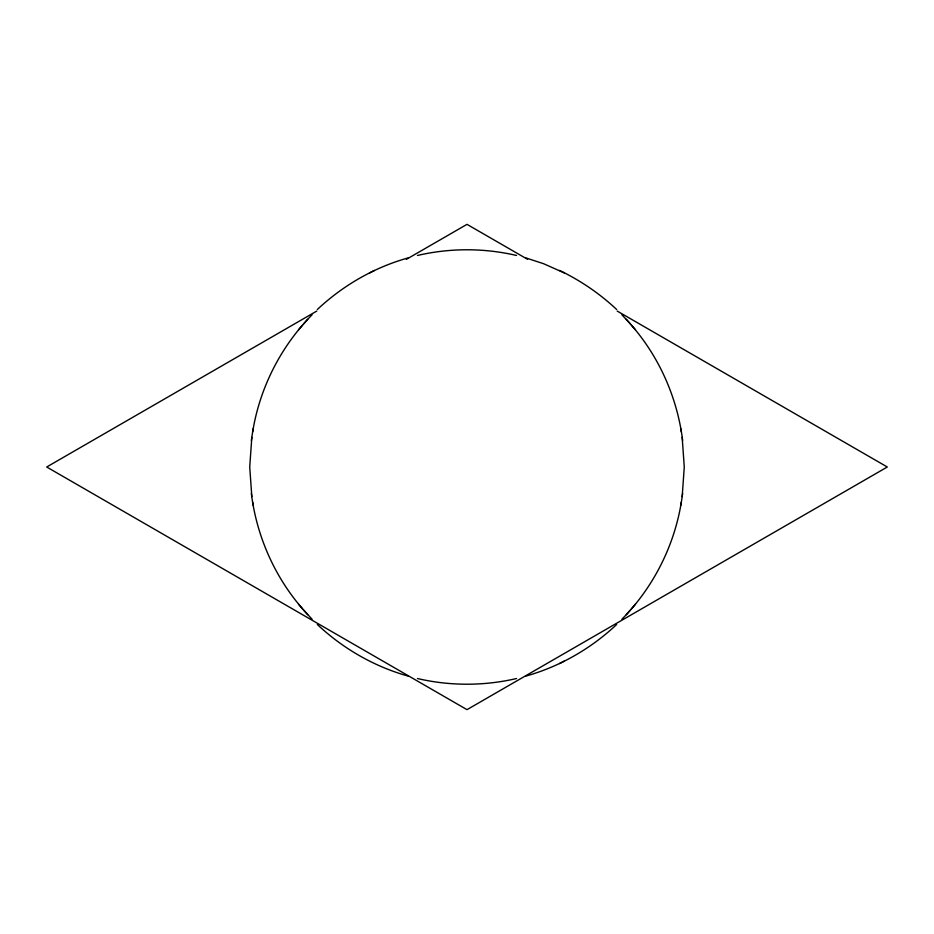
<?xml version="1.0" encoding="UTF-8"?>
<svg xmlns="http://www.w3.org/2000/svg" width="934" height="934" viewBox="0 0 934 934"><rect width="100%" height="100%" fill="white"/><g stroke="black" fill="none" stroke-linecap="round" stroke-linejoin="round"><path stroke-width="1.4" d="M251.818 437.381L249.728 467L251.818 496.619M682.182 496.619L684.272 467L682.182 437.381M252.67 431.847C259.722 387.949 280.819 346.444 312.049 314.816M621.951 619.184C653.181 587.556 674.278 546.051 681.33 502.153M251.363 440.428L253.114 428.811M680.886 505.189L682.637 493.572M298.53 329.795L302.651 325.079M303.69 323.853L307.683 319.276M626.317 614.724L630.31 610.147M631.349 608.921L635.47 604.205M317.315 309.528C342.906 285.465 374.207 267.404 408.065 257.936M616.685 624.472C591.094 648.535 559.793 666.596 525.935 676.064M316.801 311.057L46.7 467L467 709.653L887.3 467L617.199 311.057M406.418 259.325L467 224.347L527.582 259.325M369.537 272.997L374.441 270.44M559.559 663.56L564.463 661.003M417.475 255.472C449.896 247.884 484.104 247.884 516.525 255.472M516.525 678.528C484.104 686.105 449.896 686.105 417.475 678.528M525.935 257.936L543.576 263.703L564.463 272.997M408.065 676.064C374.207 666.596 342.906 648.535 317.315 624.472M559.559 270.44C580.446 280.48 599.803 293.638 616.685 309.528M621.951 314.816L630.31 323.853M303.69 610.147L312.049 619.184M631.349 325.079C659.439 357.267 677.372 398.059 682.637 440.428M251.363 493.572C256.628 535.941 274.561 576.733 302.651 608.921M626.317 319.276L635.47 329.795M298.53 604.205L307.683 614.724M680.886 428.811L681.33 431.847M252.67 502.153L253.114 505.189"/></g></svg>
